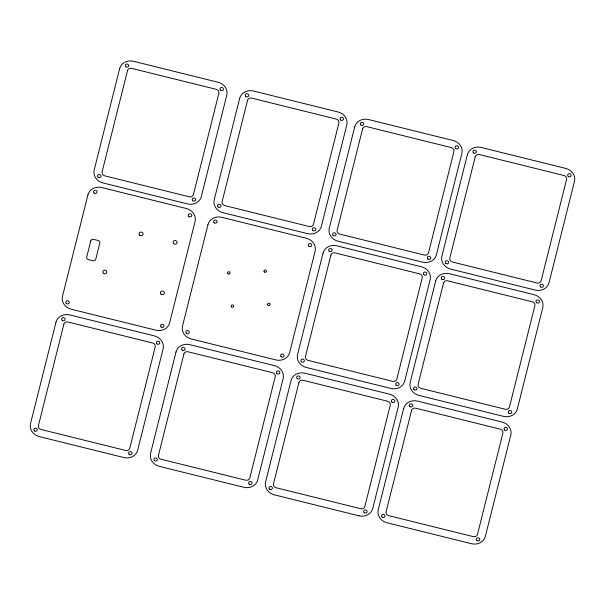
<?xml version="1.0" encoding="UTF-8"?>
<svg xmlns="http://www.w3.org/2000/svg" width="605" height="605" viewBox="0 0 605 605"><rect width="100%" height="100%" fill="white"/><g stroke="black" fill="none" stroke-linecap="round" stroke-linejoin="round"><path stroke-width="0.91" d="M358.916 515.808L274.33 494.845A11.616 10.451 13.2 0 1 265.603 481.913L291.043 380.53A11.616 10.451 13.2 0 1 304.867 373.187L389.454 394.15A11.616 10.451 13.2 0 1 398.188 407.089L372.74 508.465A11.616 10.451 13.2 0 1 358.916 515.808M55.97 322.268L30.522 423.651A11.616 10.451 13.2 0 0 39.257 436.583L123.843 457.546A11.616 10.451 13.2 0 0 137.668 450.203L163.116 348.828A11.616 10.451 13.2 0 0 154.381 335.896L69.794 314.925A11.616 10.451 13.2 0 0 55.97 322.268M87.937 194.901L62.489 296.284A11.616 10.451 13.2 0 0 71.224 309.215L155.81 330.179A11.616 10.451 13.2 0 0 169.634 322.836L195.075 221.453A11.616 10.451 13.2 0 0 186.348 208.521L101.761 187.558A11.616 10.451 13.2 0 0 87.937 194.901M119.631 68.622L94.191 169.997A11.616 10.451 13.2 0 0 102.918 182.937L187.505 203.9A11.616 10.451 13.2 0 0 201.329 196.557L226.777 95.174A11.616 10.451 13.2 0 0 218.042 82.242L133.455 61.279A11.616 10.451 13.2 0 0 119.631 68.622M63.865 324.227L38.417 425.61A3.486 3.138 13.2 0 0 41.042 429.489L125.621 450.453A3.486 3.138 13.2 0 0 129.772 448.252L155.213 346.869A3.486 3.138 13.2 0 0 152.596 342.99L68.01 322.026A3.486 3.138 13.2 0 0 63.865 324.227M127.526 70.573L102.079 171.956A3.486 3.138 13.2 0 0 104.703 175.836L189.289 196.799A3.486 3.138 13.2 0 0 193.434 194.598L218.874 93.215A3.486 3.138 13.2 0 0 216.257 89.336L131.671 68.373A3.486 3.138 13.2 0 0 127.526 70.573M90.788 240.835L86.719 257.057A2.322 2.087 13.2 0 0 88.459 259.643L92.973 260.763A2.322 2.087 13.2 0 0 95.734 259.295L99.81 243.074A2.322 2.087 13.2 0 0 98.063 240.487L93.548 239.368A2.322 2.087 13.2 0 0 90.788 240.835M175.994 352.019L150.554 453.402A11.616 10.451 13.2 0 0 159.281 466.334L243.868 487.297A11.616 10.451 13.2 0 0 257.692 479.954L283.14 378.571A11.616 10.451 13.2 0 0 274.405 365.639L189.819 344.676A11.616 10.451 13.2 0 0 175.994 352.019M207.961 224.652L182.521 326.027A11.616 10.451 13.2 0 0 191.256 338.959L275.835 359.922A11.616 10.451 13.2 0 0 289.659 352.586L315.107 251.204A11.616 10.451 13.2 0 0 306.372 238.272L221.785 217.308A11.616 10.451 13.2 0 0 207.961 224.652M239.656 98.365L214.215 199.748A11.616 10.451 13.2 0 0 222.95 212.68L307.529 233.643A11.616 10.451 13.2 0 0 321.353 226.3L346.801 124.925A11.616 10.451 13.2 0 0 338.066 111.986L253.48 91.022A11.616 10.451 13.2 0 0 239.656 98.365M183.89 353.978L158.442 455.353A3.486 3.138 13.2 0 0 161.066 459.233L245.653 480.196A3.486 3.138 13.2 0 0 249.797 477.995L275.245 376.613A3.486 3.138 13.2 0 0 272.621 372.733L188.034 351.77A3.486 3.138 13.2 0 0 183.89 353.978M247.551 100.324L222.111 201.707A3.486 3.138 13.2 0 0 224.727 205.587L309.314 226.55A3.486 3.138 13.2 0 0 313.458 224.342L338.906 122.966A3.486 3.138 13.2 0 0 336.282 119.087L251.703 98.123A3.486 3.138 13.2 0 0 247.551 100.324M323.01 253.162L297.569 354.545A11.616 10.451 13.2 0 0 306.304 367.477L390.883 388.44A11.616 10.451 13.2 0 0 404.707 381.097L430.155 279.714A11.616 10.451 13.2 0 0 421.42 266.782L336.834 245.819A11.616 10.451 13.2 0 0 323.01 253.162M354.704 126.884L329.264 228.259A11.616 10.451 13.2 0 0 337.998 241.191L422.577 262.154A11.616 10.451 13.2 0 0 436.402 254.818L461.849 153.436A11.616 10.451 13.2 0 0 453.115 140.504L368.528 119.54A11.616 10.451 13.2 0 0 354.704 126.884M298.938 382.489L273.49 483.871A3.486 3.138 13.2 0 0 276.114 487.751L360.701 508.714A3.486 3.138 13.2 0 0 364.845 506.506L390.293 405.131A3.486 3.138 13.2 0 0 387.669 401.251L303.082 380.288A3.486 3.138 13.2 0 0 298.938 382.489M330.905 255.121L305.464 356.496A3.486 3.138 13.2 0 0 308.081 360.376L392.668 381.339A3.486 3.138 13.2 0 0 396.812 379.138L422.26 277.755A3.486 3.138 13.2 0 0 419.636 273.876L335.057 252.913A3.486 3.138 13.2 0 0 330.905 255.121M362.599 128.835L337.159 230.218A3.486 3.138 13.2 0 0 339.776 234.097L424.362 255.06A3.486 3.138 13.2 0 0 428.506 252.86L453.954 151.477A3.486 3.138 13.2 0 0 451.33 147.597L366.751 126.634A3.486 3.138 13.2 0 0 362.599 128.835M403.671 408.443L378.223 509.826A11.616 10.451 13.2 0 0 386.958 522.758L471.545 543.721A11.616 10.451 13.2 0 0 485.369 536.378L510.809 435.003A11.616 10.451 13.2 0 0 502.082 422.063L417.495 401.1A11.616 10.451 13.2 0 0 403.671 408.443M435.638 281.075L410.19 382.458A11.616 10.451 13.2 0 0 418.925 395.39L503.511 416.353A11.616 10.451 13.2 0 0 517.336 409.01L542.783 307.627A11.616 10.451 13.2 0 0 534.049 294.695L449.462 273.732A11.616 10.451 13.2 0 0 435.638 281.075M467.332 154.797L441.884 256.172A11.616 10.451 13.2 0 0 450.619 269.104L535.206 290.067A11.616 10.451 13.2 0 0 549.03 282.732L574.478 181.349A11.616 10.451 13.2 0 0 565.743 168.417L481.156 147.454A11.616 10.451 13.2 0 0 467.332 154.797M411.566 410.402L386.119 511.785A3.486 3.138 13.2 0 0 388.743 515.664L473.322 536.627A3.486 3.138 13.2 0 0 477.474 534.419L502.914 433.044A3.486 3.138 13.2 0 0 500.297 429.164L415.711 408.201A3.486 3.138 13.2 0 0 411.566 410.402M443.533 283.034L418.085 384.409A3.486 3.138 13.2 0 0 420.709 388.289L505.288 409.252A3.486 3.138 13.2 0 0 509.44 407.052L534.88 305.669A3.486 3.138 13.2 0 0 532.264 301.789L447.677 280.826A3.486 3.138 13.2 0 0 443.533 283.034M475.227 156.748L449.78 258.131A3.486 3.138 13.2 0 0 452.404 262.01L536.983 282.974A3.486 3.138 13.2 0 0 541.135 280.773L566.575 179.39A3.486 3.138 13.2 0 0 563.958 175.511L479.372 154.547A3.486 3.138 13.2 0 0 475.227 156.748M312.83 230.437A1.739 1.565 13.2 0 0 315.697 229.749A1.739 1.565 13.2 0 0 313.488 227.798A1.739 1.565 13.2 0 0 312.83 230.437M218.095 206.955A1.739 1.565 13.2 0 0 220.961 206.267A1.739 1.565 13.2 0 0 218.753 204.324A1.739 1.565 13.2 0 0 218.095 206.955M340.562 119.926A1.739 1.565 13.2 0 0 343.436 119.238A1.739 1.565 13.2 0 0 341.228 117.294A1.739 1.565 13.2 0 0 340.562 119.926M245.827 96.452A1.739 1.565 13.2 0 0 248.7 95.764A1.739 1.565 13.2 0 0 246.492 93.813A1.739 1.565 13.2 0 0 245.827 96.452M125.802 66.701A1.739 1.565 13.2 0 0 128.668 66.013A1.739 1.565 13.2 0 0 126.468 64.069A1.739 1.565 13.2 0 0 125.802 66.701M220.538 90.183A1.739 1.565 13.2 0 0 223.404 89.495A1.739 1.565 13.2 0 0 221.196 87.551A1.739 1.565 13.2 0 0 220.538 90.183M98.07 177.204A1.739 1.565 13.2 0 0 100.937 176.516A1.739 1.565 13.2 0 0 98.728 174.573A1.739 1.565 13.2 0 0 98.07 177.204M192.806 200.686A1.739 1.565 13.2 0 0 195.672 199.998A1.739 1.565 13.2 0 0 193.464 198.054A1.739 1.565 13.2 0 0 192.806 200.686M227.934 273.702A1.278 1.149 13.2 0 0 230.044 273.195A1.278 1.149 13.2 0 0 228.425 271.766A1.278 1.149 13.2 0 0 227.934 273.702M264.317 271.947A1.278 1.149 13.2 0 0 266.419 271.441A1.278 1.149 13.2 0 0 264.801 270.012A1.278 1.149 13.2 0 0 264.317 271.947M267.962 305.154A1.278 1.149 13.2 0 0 270.064 304.648A1.278 1.149 13.2 0 0 268.446 303.226A1.278 1.149 13.2 0 0 267.962 305.154M231.579 306.909A1.278 1.149 13.2 0 0 233.689 306.402A1.278 1.149 13.2 0 0 232.063 304.98A1.278 1.149 13.2 0 0 231.579 306.909M214.132 222.731A1.739 1.565 13.2 0 0 217.006 222.043A1.739 1.565 13.2 0 0 214.798 220.099A1.739 1.565 13.2 0 0 214.132 222.731M281.136 356.716A1.739 1.565 13.2 0 0 284.002 356.027A1.739 1.565 13.2 0 0 281.794 354.084A1.739 1.565 13.2 0 0 281.136 356.716M308.868 246.212A1.739 1.565 13.2 0 0 311.741 245.524A1.739 1.565 13.2 0 0 309.533 243.573A1.739 1.565 13.2 0 0 308.868 246.212M186.4 333.234A1.739 1.565 13.2 0 0 189.267 332.546A1.739 1.565 13.2 0 0 187.058 330.602A1.739 1.565 13.2 0 0 186.4 333.234M139.672 235.186A2.034 1.83 13.2 0 0 143.014 234.377A2.034 1.83 13.2 0 0 140.436 232.108A2.034 1.83 13.2 0 0 139.672 235.186M173.718 243.649A2.034 1.83 13.2 0 0 177.068 242.847A2.034 1.83 13.2 0 0 174.49 240.578A2.034 1.83 13.2 0 0 173.718 243.649M161.111 326.965A1.739 1.565 13.2 0 0 163.978 326.276A1.739 1.565 13.2 0 0 161.769 324.333A1.739 1.565 13.2 0 0 161.111 326.965M161.051 294.143A2.034 1.83 13.2 0 0 164.394 293.342A2.034 1.83 13.2 0 0 161.822 291.073A2.034 1.83 13.2 0 0 161.051 294.143M103.455 273.256A2.034 1.83 13.2 0 0 106.805 272.454A2.034 1.83 13.2 0 0 104.226 270.185A2.034 1.83 13.2 0 0 103.455 273.256M66.376 303.491A1.739 1.565 13.2 0 0 69.242 302.802A1.739 1.565 13.2 0 0 67.034 300.851A1.739 1.565 13.2 0 0 66.376 303.491M94.108 192.987A1.739 1.565 13.2 0 0 96.974 192.299A1.739 1.565 13.2 0 0 94.773 190.348A1.739 1.565 13.2 0 0 94.108 192.987M188.843 216.461A1.739 1.565 13.2 0 0 191.709 215.773A1.739 1.565 13.2 0 0 189.501 213.83A1.739 1.565 13.2 0 0 188.843 216.461M182.165 350.098A1.739 1.565 13.2 0 0 185.039 349.41A1.739 1.565 13.2 0 0 182.831 347.467A1.739 1.565 13.2 0 0 182.165 350.098M276.901 373.58A1.739 1.565 13.2 0 0 279.767 372.892A1.739 1.565 13.2 0 0 277.566 370.948A1.739 1.565 13.2 0 0 276.901 373.58M154.434 460.609A1.739 1.565 13.2 0 0 157.3 459.921A1.739 1.565 13.2 0 0 155.092 457.97A1.739 1.565 13.2 0 0 154.434 460.609M249.169 484.083A1.739 1.565 13.2 0 0 252.035 483.395A1.739 1.565 13.2 0 0 249.827 481.451A1.739 1.565 13.2 0 0 249.169 484.083M62.141 320.355A1.739 1.565 13.2 0 0 65.007 319.667A1.739 1.565 13.2 0 0 62.799 317.723A1.739 1.565 13.2 0 0 62.141 320.355M156.876 343.837A1.739 1.565 13.2 0 0 159.743 343.148A1.739 1.565 13.2 0 0 157.534 341.197A1.739 1.565 13.2 0 0 156.876 343.837M34.409 430.858A1.739 1.565 13.2 0 0 37.276 430.17A1.739 1.565 13.2 0 0 35.067 428.227A1.739 1.565 13.2 0 0 34.409 430.858M129.137 454.34A1.739 1.565 13.2 0 0 132.011 453.652A1.739 1.565 13.2 0 0 129.803 451.701A1.739 1.565 13.2 0 0 129.137 454.34M409.842 406.53A1.739 1.565 13.2 0 0 412.708 405.842A1.739 1.565 13.2 0 0 410.5 403.89A1.739 1.565 13.2 0 0 409.842 406.53M504.578 430.004A1.739 1.565 13.2 0 0 507.444 429.316A1.739 1.565 13.2 0 0 505.236 427.372A1.739 1.565 13.2 0 0 504.578 430.004M382.103 517.033A1.739 1.565 13.2 0 0 384.977 516.345A1.739 1.565 13.2 0 0 382.768 514.401A1.739 1.565 13.2 0 0 382.103 517.033M476.838 540.515A1.739 1.565 13.2 0 0 479.712 539.826A1.739 1.565 13.2 0 0 477.504 537.875A1.739 1.565 13.2 0 0 476.838 540.515M441.809 279.155A1.739 1.565 13.2 0 0 444.675 278.466A1.739 1.565 13.2 0 0 442.467 276.523A1.739 1.565 13.2 0 0 441.809 279.155M536.544 302.636A1.739 1.565 13.2 0 0 539.41 301.948A1.739 1.565 13.2 0 0 537.202 300.004A1.739 1.565 13.2 0 0 536.544 302.636M414.077 389.665A1.739 1.565 13.2 0 0 416.943 388.977A1.739 1.565 13.2 0 0 414.735 387.026A1.739 1.565 13.2 0 0 414.077 389.665M508.805 413.139A1.739 1.565 13.2 0 0 511.679 412.451A1.739 1.565 13.2 0 0 509.47 410.508A1.739 1.565 13.2 0 0 508.805 413.139M473.503 152.876A1.739 1.565 13.2 0 0 476.369 152.188A1.739 1.565 13.2 0 0 474.161 150.244A1.739 1.565 13.2 0 0 473.503 152.876M568.239 176.357A1.739 1.565 13.2 0 0 571.105 175.669A1.739 1.565 13.2 0 0 568.897 173.718A1.739 1.565 13.2 0 0 568.239 176.357M445.772 263.379A1.739 1.565 13.2 0 0 448.638 262.691A1.739 1.565 13.2 0 0 446.43 260.747A1.739 1.565 13.2 0 0 445.772 263.379M540.499 286.861A1.739 1.565 13.2 0 0 543.373 286.173A1.739 1.565 13.2 0 0 541.165 284.229A1.739 1.565 13.2 0 0 540.499 286.861M297.214 378.617A1.739 1.565 13.2 0 0 300.08 377.928A1.739 1.565 13.2 0 0 297.879 375.977A1.739 1.565 13.2 0 0 297.214 378.617M391.949 402.091A1.739 1.565 13.2 0 0 394.815 401.402A1.739 1.565 13.2 0 0 392.607 399.459A1.739 1.565 13.2 0 0 391.949 402.091M269.482 489.12A1.739 1.565 13.2 0 0 272.348 488.432A1.739 1.565 13.2 0 0 270.14 486.488A1.739 1.565 13.2 0 0 269.482 489.12M364.218 512.601A1.739 1.565 13.2 0 0 367.084 511.913A1.739 1.565 13.2 0 0 364.875 509.962A1.739 1.565 13.2 0 0 364.218 512.601M396.184 385.226A1.739 1.565 13.2 0 0 399.05 384.538A1.739 1.565 13.2 0 0 396.842 382.594A1.739 1.565 13.2 0 0 396.184 385.226M301.449 361.752A1.739 1.565 13.2 0 0 304.315 361.064A1.739 1.565 13.2 0 0 302.107 359.113A1.739 1.565 13.2 0 0 301.449 361.752M423.916 274.723A1.739 1.565 13.2 0 0 426.782 274.035A1.739 1.565 13.2 0 0 424.581 272.091A1.739 1.565 13.2 0 0 423.916 274.723M329.18 251.241A1.739 1.565 13.2 0 0 332.054 250.553A1.739 1.565 13.2 0 0 329.846 248.61A1.739 1.565 13.2 0 0 329.18 251.241M360.875 124.963A1.739 1.565 13.2 0 0 363.749 124.275A1.739 1.565 13.2 0 0 361.54 122.331A1.739 1.565 13.2 0 0 360.875 124.963M455.61 148.444A1.739 1.565 13.2 0 0 458.477 147.756A1.739 1.565 13.2 0 0 456.276 145.805A1.739 1.565 13.2 0 0 455.61 148.444M333.143 235.466A1.739 1.565 13.2 0 0 336.009 234.778A1.739 1.565 13.2 0 0 333.801 232.834A1.739 1.565 13.2 0 0 333.143 235.466M427.879 258.948A1.739 1.565 13.2 0 0 430.745 258.259A1.739 1.565 13.2 0 0 428.537 256.316A1.739 1.565 13.2 0 0 427.879 258.948"/></g></svg>
